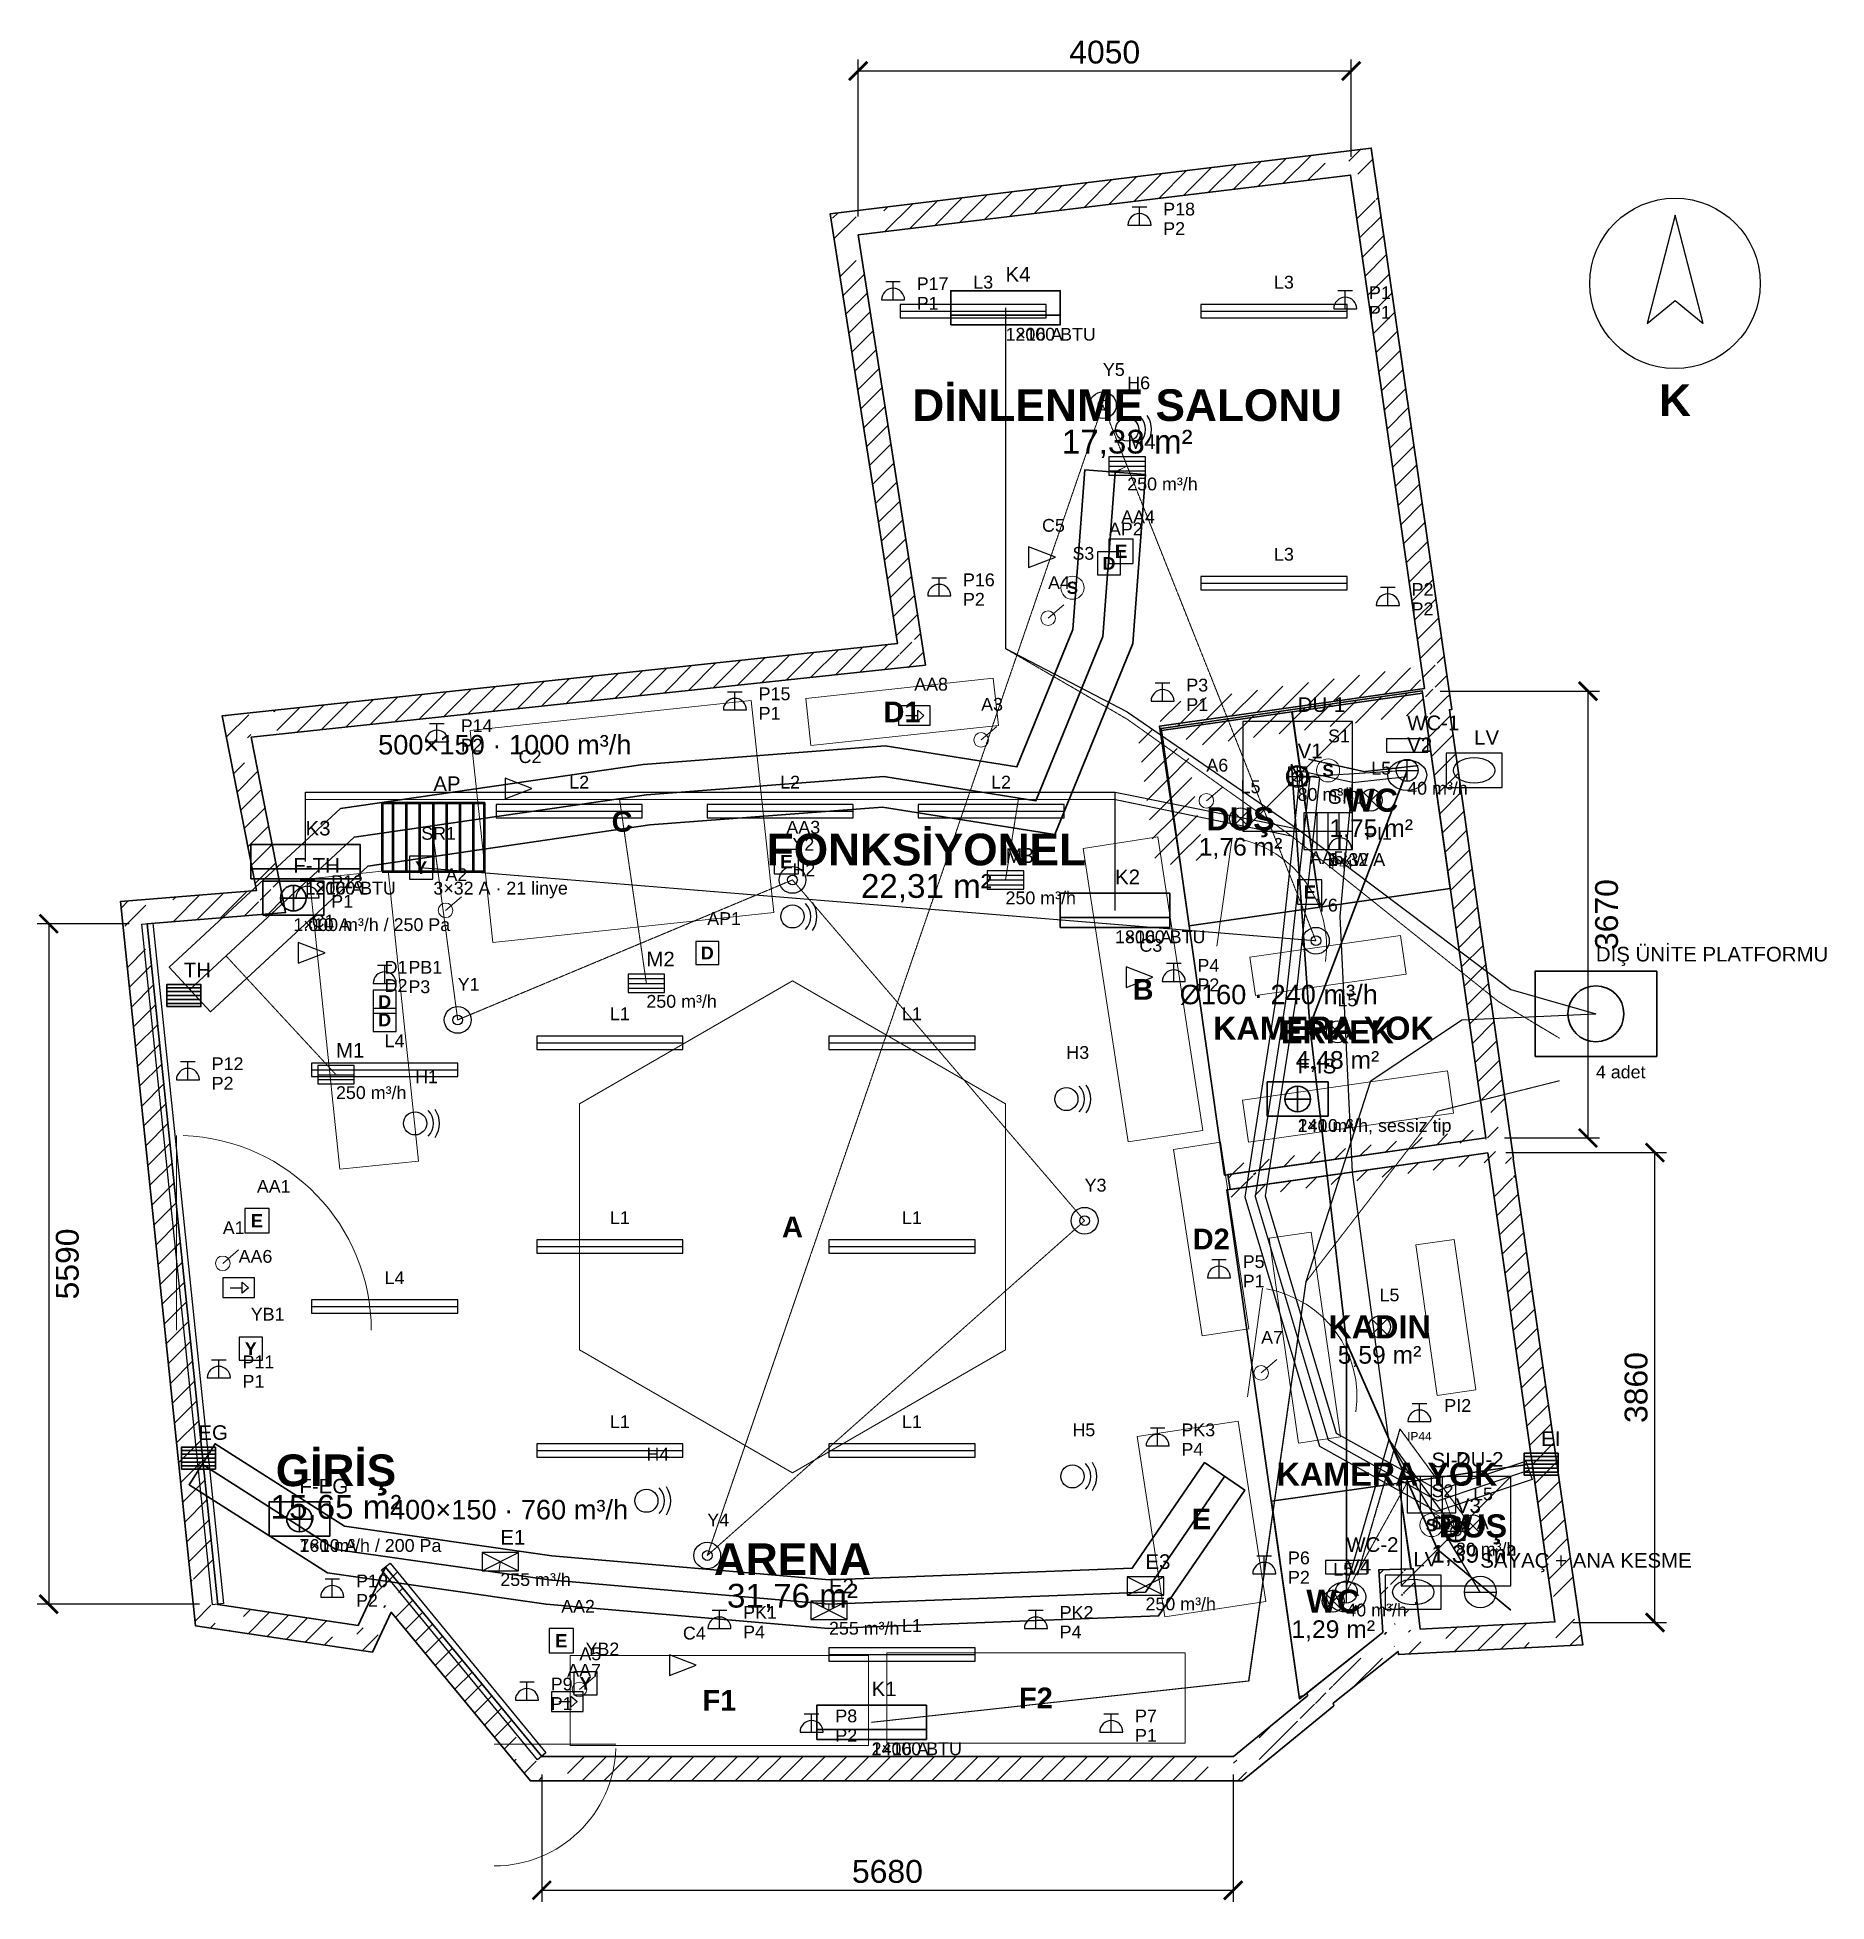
# Model space of a CAD drawing. Header units: millimetres. Extents: x -904 to 13796, y -1194 to 14122.
import ezdxf
from ezdxf.enums import TextEntityAlignment as Align

# ---------------------------------------------------------------- set-up
doc = ezdxf.new("R2010")
doc.units = ezdxf.units.MM
doc.linetypes.add('DASHED', pattern=[1.524, 1.27, -0.254])
for name, color, linetype, lineweight in [('A-CEPHE', 5, 'Continuous', 25), ('A-DUVAR-MEVCUT', 8, 'Continuous', 35), ('A-DUVAR-YENI', 1, 'Continuous', 35), ('A-EKIPMAN', 9, 'Continuous', 18), ('A-KAPI', 8, 'Continuous', 18), ('A-MOBILYA', 9, 'Continuous', 18), ('A-YAZI', 8, 'Continuous', 13), ('E-AYD-ACIL', 3, 'Continuous', 25), ('E-AYD-ANAHTAR', 2, 'Continuous', 18), ('E-AYD-ARMATUR', 2, 'Continuous', 25), ('E-AYD-DOWNLIGHT', 2, 'Continuous', 25), ('E-KUVVET-CIHAZ', 5, 'Continuous', 25), ('E-KUVVET-PRIZ', 5, 'Continuous', 25), ('E-PANO', 7, 'Continuous', 50), ('E-YAZI', 7, 'Continuous', 13), ('E-ZAYIF-KAMERA', 6, 'Continuous', 25), ('E-ZAYIF-LINYE', 6, 'DASHED', 13), ('E-ZAYIF-SES', 6, 'Continuous', 25), ('E-ZAYIF-VERI', 6, 'Continuous', 25), ('E-ZAYIF-YANGIN', 1, 'Continuous', 25), ('G-KUZEY', 7, 'Continuous', 25), ('G-OLCU', 7, 'Continuous', 13), ('M-HAVA-BESLEME', 3, 'Continuous', 35), ('M-HAVA-BRANSMAN', 3, 'DASHED', 18), ('M-HAVA-CIHAZ', 2, 'Continuous', 35), ('M-HAVA-EGZOZ', 1, 'Continuous', 35), ('M-HAVA-ISLAK', 6, 'Continuous', 25), ('M-HAVA-MENFEZ', 3, 'Continuous', 25), ('M-KLIMA-BAKIR', 4, 'Continuous', 25), ('M-KLIMA-DIS', 4, 'Continuous', 35), ('M-KLIMA-DRENAJ', 4, 'DASHED', 18), ('M-KLIMA-IC', 4, 'Continuous', 35), ('M-SIHHI-CIHAZ', 8, 'Continuous', 25), ('M-SIHHI-PIS', 8, 'Continuous', 35), ('M-SIHHI-SICAK', 30, 'DASHED', 25), ('M-SIHHI-TEMIZ', 5, 'Continuous', 25), ('M-YAZI', 7, 'Continuous', 13)]:
    doc.layers.add(name, color=color, linetype=linetype, lineweight=lineweight)
doc.styles.add('GYM', font='arial.ttf')
doc.styles.add('GYM-B', font='arialbd.ttf')
doc.dimstyles.new('GYM-75', dxfattribs={"dimscale": 75, "dimtxt": 2.5, "dimasz": 2, "dimexe": 1.25, "dimexo": 2, "dimgap": 0.8, "dimtad": 1, "dimdec": 0, "dimtxsty": 'GYM', "dimblk": 'ARCHTICK', "dimcen": 2.5, "dimclrt": 7, "dimazin": 3, "dimtfac": 1, "dimtmove": 0, "dimatfit": 3})

# ---------------------------------------------------------------- blocks, each defined once
blk = doc.blocks.new('G_KUZEY')
blk.add_lwpolyline([(0, 560), (-230, -330), (0, -140), (230, -330)], close=True)
blk.add_circle((0, 0), 700)
at = {"style": 'GYM-B'}
blk.add_text('K', height=260, dxfattribs=at).set_placement((0, -960), align=Align.MIDDLE_CENTER)
blk = doc.blocks.new('_ARCHTICK')
at = {"color": 0, "linetype": 'BYBLOCK', "const_width": 0.15}
blk.add_lwpolyline([(-0.5, -0.5), (0.5, 0.5)], dxfattribs=at)
blk = doc.blocks.new('M_MENFEZ_BESLEME')
for p, q in [((-150, 40), (150, 40)), ((-150, 0), (150, 0)), ((-150, -40), (150, -40))]:
    blk.add_line(p, q)
blk.add_lwpolyline([(-150, -75), (150, -75), (150, 75), (-150, 75)], close=True)
at = {"style": 'GYM'}
for tag, p, height in [('KOD', (0, 140), 120), ('DEBI', (0, -200), 105)]:
    blk.add_attdef(tag, p, '', height=height, dxfattribs=at)
blk = doc.blocks.new('M_MENFEZ_EGZOZ')
for p, q in [((-150, -75), (150, 75)), ((-150, 75), (150, -75))]:
    blk.add_line(p, q)
blk.add_lwpolyline([(-150, -75), (150, -75), (150, 75), (-150, 75)], close=True)
at = {"style": 'GYM'}
for tag, p, height in [('KOD', (0, 140), 120), ('DEBI', (0, -200), 105)]:
    blk.add_attdef(tag, p, '', height=height, dxfattribs=at)
blk = doc.blocks.new('M_VALF')
for p, q in [((-90, 0), (90, 0)), ((0, -90), (0, 90))]:
    blk.add_line(p, q)
blk.add_circle((0, 0), 90)
at = {"style": 'GYM'}
for tag, p, height in [('KOD', (0, 150), 120), ('DEBI', (0, -200), 105)]:
    blk.add_attdef(tag, p, '', height=height, dxfattribs=at)
blk = doc.blocks.new('M_FAN')
for q in [(-105, 0), (0, 105), (105, 0), (0, -105)]:
    blk.add_line((0, 0), q)
blk.add_lwpolyline([(-250, -140), (250, -140), (250, 140), (-250, 140)], close=True)
blk.add_circle((0, 0), 105)
at = {"style": 'GYM'}
for tag, p, height in [('KOD', (0, 210), 120), ('TANIM', (0, -270), 105)]:
    blk.add_attdef(tag, p, '', height=height, dxfattribs=at)
blk = doc.blocks.new('M_PANJUR')
for p, q in [((-140, 64), (140, 64)), ((-140, 32), (140, 32)), ((-140, 0), (140, 0)), ((-140, -32), (140, -32)), ((-140, -64), (140, -64))]:
    blk.add_line(p, q)
blk.add_lwpolyline([(-140, -90), (140, -90), (140, 90), (-140, 90)], close=True)
at = {"style": 'GYM'}
blk.add_attdef('KOD', (0, 150), '', height=120, dxfattribs=at)
blk = doc.blocks.new('M_KLIMA_IC')
blk.add_line((-450, -60), (450, -60))
blk.add_lwpolyline([(-450, -140), (450, -140), (450, 140), (-450, 140)], close=True)
at = {"style": 'GYM'}
for tag, p, height in [('KOD', (0, 215), 120), ('KAPASITE', (0, -270), 105)]:
    blk.add_attdef(tag, p, '', height=height, dxfattribs=at)
blk = doc.blocks.new('M_KLIMA_DIS')
blk.add_lwpolyline([(-500, -350), (500, -350), (500, 350), (-500, 350)], close=True)
blk.add_circle((0, 0), 230)
at = {"style": 'GYM'}
for tag, p, height in [('KOD', (0, 430), 120), ('ADET', (0, -530), 105)]:
    blk.add_attdef(tag, p, '', height=height, dxfattribs=at)
blk = doc.blocks.new('M_KLOZET')
blk.add_lwpolyline([(-170, 150), (170, 150), (170, 260), (-170, 260)], close=True)
blk.add_ellipse((0, -40), major_axis=(160, 0), ratio=0.78)
at = {"style": 'GYM'}
blk.add_attdef('KOD', (0, 330), '', height=120, dxfattribs=at)
blk = doc.blocks.new('M_LAVABO')
blk.add_lwpolyline([(-230, -140), (230, -140), (230, 140), (-230, 140)], close=True)
blk.add_ellipse((0, 0), major_axis=(170, 0), ratio=0.62)
at = {"style": 'GYM'}
blk.add_attdef('KOD', (0, 210), '', height=120, dxfattribs=at)
blk = doc.blocks.new('M_DUS')
blk.add_line((-450, -450), (450, 450))
blk.add_lwpolyline([(-450, -450), (450, -450), (450, 450), (-450, 450)], close=True)
blk.add_circle((0, 0), 80)
at = {"style": 'GYM'}
blk.add_attdef('KOD', (0, 530), '', height=120, dxfattribs=at)
blk = doc.blocks.new('M_SUZGEC')
blk.add_lwpolyline([(-75, -75), (75, -75), (75, 75), (-75, 75)], close=True)
blk.add_circle((0, 0), 42)
blk = doc.blocks.new('M_ISITICI')
for p, q in [((-90, -150), (-90, 150)), ((0, -150), (0, 150)), ((90, -150), (90, 150))]:
    blk.add_line(p, q)
blk.add_lwpolyline([(-200, -150), (200, -150), (200, 150), (-200, 150)], close=True)
at = {"style": 'GYM'}
for tag, p, height in [('KOD', (0, 225), 120), ('GUC', (0, -285), 105)]:
    blk.add_attdef(tag, p, '', height=height, dxfattribs=at)
blk = doc.blocks.new('M_SAYAC')
blk.add_line((-130, 0), (130, 0))
blk.add_circle((0, 0), 130)
at = {"style": 'GYM'}
blk.add_attdef('KOD', (0, 200), '', height=120, dxfattribs=at)
blk = doc.blocks.new('E_ARMATUR_LINEER')
blk.add_line((-600, 0), (600, 0))
blk.add_lwpolyline([(-600, -55), (600, -55), (600, 55), (-600, 55)], close=True)
at = {"style": 'GYM'}
blk.add_attdef('LINYE', (0, 185), '', height=105, dxfattribs=at)
blk = doc.blocks.new('E_DOWNLIGHT')
for p, q in [((-64, -64), (64, 64)), ((-64, 64), (64, -64))]:
    blk.add_line(p, q)
blk.add_circle((0, 0), 90)
at = {"style": 'GYM'}
blk.add_attdef('LINYE', (0, 210), '', height=105, dxfattribs=at)
blk = doc.blocks.new('E_ACIL')
blk.add_lwpolyline([(-100, -100), (100, -100), (100, 100), (-100, 100)], close=True)
at = {"style": 'GYM-B'}
blk.add_text('E', height=110, dxfattribs=at).set_placement((0, 0), align=Align.MIDDLE_CENTER)
at = {"style": 'GYM'}
blk.add_attdef('KOD', (0, 230), '', height=105, dxfattribs=at)
blk = doc.blocks.new('E_YONLENDIRME')
for points in [[(-130, -80), (130, -80), (130, 80), (-130, 80)], [(30, 45), (80, 0), (30, -45)]]:
    blk.add_lwpolyline(points, close=True)
blk.add_lwpolyline([(-70, 0), (30, 0)])
at = {"style": 'GYM'}
blk.add_attdef('KOD', (0, 205), '', height=105, dxfattribs=at)
blk = doc.blocks.new('E_ANAHTAR')
blk.add_line((0, 0), (130, 110))
blk.add_circle((0, 0), 60)
at = {"style": 'GYM'}
blk.add_attdef('KOD', (0, 240), '', height=105, dxfattribs=at)
blk = doc.blocks.new('E_SENSOR')
blk.add_circle((0, 0), 95)
at = {"style": 'GYM-B'}
blk.add_text('S', height=100, dxfattribs=at).set_placement((0, 0), align=Align.MIDDLE_CENTER)
at = {"style": 'GYM'}
blk.add_attdef('KOD', (0, 230), '', height=105, dxfattribs=at)
blk = doc.blocks.new('E_PRIZ')
for p, q in [((-95, 0), (95, 0)), ((-60, 150), (60, 150)), ((0, 0), (0, 150))]:
    blk.add_line(p, q)
blk.add_arc((0, 0), 95, 0, 180)
at = {"style": 'GYM'}
for tag, p in [('KOD', (195, 80)), ('LINYE', (195, -80))]:
    blk.add_attdef(tag, p, '', height=105, dxfattribs=at)
blk = doc.blocks.new('E_PRIZ_IP44')
for p, q in [((-95, 0), (95, 0)), ((-60, 150), (60, 150)), ((0, 0), (0, 150))]:
    blk.add_line(p, q)
blk.add_arc((0, 0), 95, 0, 180)
at = {"style": 'GYM'}
blk.add_text('IP44', height=70, dxfattribs=at).set_placement((0, -120), align=Align.MIDDLE_CENTER)
blk.add_attdef('KOD', (205, 80), '', height=105, dxfattribs=at)
blk = doc.blocks.new('E_KAMERA')
blk.add_lwpolyline([(-110, -85), (110, 0), (-110, 85)], close=True)
at = {"style": 'GYM'}
blk.add_attdef('KOD', (0, 210), '', height=105, dxfattribs=at)
blk = doc.blocks.new('E_HOPARLOR')
blk.add_circle((0, 0), 95)
for radius, start, end in [(150, -45, 45), (200, -35, 35)]:
    blk.add_arc((0, 0), radius, start, end)
at = {"style": 'GYM'}
blk.add_attdef('KOD', (0, 330), '', height=105, dxfattribs=at)
blk = doc.blocks.new('E_VERI')
blk.add_lwpolyline([(-95, -95), (95, -95), (95, 95), (-95, 95)], close=True)
at = {"style": 'GYM-B'}
blk.add_text('D', height=105, dxfattribs=at).set_placement((0, 0), align=Align.MIDDLE_CENTER)
at = {"style": 'GYM'}
blk.add_attdef('KOD', (0, 230), '', height=105, dxfattribs=at)
blk = doc.blocks.new('E_DEDEKTOR')
for radius in [110, 40]:
    blk.add_circle((0, 0), radius)
at = {"style": 'GYM'}
blk.add_attdef('KOD', (0, 240), '', height=105, dxfattribs=at)
blk = doc.blocks.new('E_YANGIN_BUTON')
blk.add_lwpolyline([(-95, -95), (95, -95), (95, 95), (-95, 95)], close=True)
at = {"style": 'GYM-B'}
blk.add_text('Y', height=105, dxfattribs=at).set_placement((0, 0), align=Align.MIDDLE_CENTER)
at = {"style": 'GYM'}
blk.add_attdef('KOD', (0, 230), '', height=105, dxfattribs=at)
blk = doc.blocks.new('E_PANO')
for p, q in [((-330, -280), (-330, 280)), ((-220, -280), (-220, 280)), ((-110, -280), (-110, 280)), ((0, -280), (0, 280)), ((110, -280), (110, 280)), ((220, -280), (220, 280)), ((330, -280), (330, 280))]:
    blk.add_line(p, q)
blk.add_lwpolyline([(-420, -280), (420, -280), (420, 280), (-420, 280)], close=True)
at = {"style": 'GYM'}
for tag, p, height in [('KOD', (0, 380), 120), ('TANIM', (0, -470), 105)]:
    blk.add_attdef(tag, p, '', height=height, dxfattribs=at)

msp = doc.modelspace()

# ---------------------------------------------------------------- hatches: boundary and pattern name
at = {"layer": 'A-DUVAR-MEVCUT'}
h = msp.add_hatch(dxfattribs=at)
h.set_pattern_fill('ANSI31', scale=40)
h.paths.add_polyline_path([(11012, 4959), (11563, 1104), (11761, 1132.3), (11210, 4987.3)])
h.paths.add_polyline_path([(11353, 1093), (11563, 1104), (11533, 1314), (11735, 1314), (11773, 1048.3), (11773, 914.7), (11377.4, 894), (11353, 894)])
h.paths.add_polyline_path([(11563, 1104), (10456, 1046), (10466.5, 846.3), (11573.5, 904.3)])
h.paths.add_polyline_path([(10432.3, 1256), (10456, 1046), (10666, 1057), (10666, 856.7), (10278.4, 836.4), (10275.5, 862.3), (10246, 838.7), (10246, 1256)])
h.paths.add_polyline_path([(10456, 1046), (10400, 1542), (10201.3, 1519.6), (10257.3, 1023.6)])
h.paths.add_polyline_path([(10190, 1332), (10190, 1534.6), (10400, 1542), (10423.7, 1332)])
h.paths.add_polyline_path([(10400, 1542), (10116, 1532), (10123, 1332.1), (10407, 1342.1)])
h.paths.add_polyline_path([(10326, 1322), (10129.9, 1322), (10116, 1532), (10326, 1539.4)])
h.paths.add_polyline_path([(10116, 1532), (10150, 1018), (10349.6, 1031.2), (10315.6, 1545.2)])
h.paths.add_polyline_path([(9940, 850.4), (10150, 1018), (10136.1, 1228), (10360, 1228), (10360, 840.7), (10278.4, 836.4), (10275.5, 862.3), (10207.5, 808), (9940, 808)])
h.paths.add_polyline_path([(10150, 1018), (9527.5, 521.1), (9652.2, 364.8), (10274.8, 861.7)])
h.paths.add_polyline_path([(9317.5, 322.8), (9531, 498), (9527.5, 521.1), (9737.5, 688.7), (9737.5, 408.7), (9618.5, 311.1), (9317.5, 311.1)])
h.paths.add_polyline_path([(9527.5, 521.1), (9531, 498), (9728.7, 528.2), (9725.2, 551.3)])
h.paths.add_polyline_path([(9321, 325.7), (9531, 498), (9527.5, 521.1), (9741, 691.5), (9741, 411.6), (9590.4, 288), (9321, 288)])
h.paths.add_polyline_path([(9531, 498), (8924, 0), (9050.9, -154.6), (9657.9, 343.4)])
h.paths.add_polyline_path([(9134, -86.4), (8995.5, -200), (8714, -200), (8714, 0), (8924, 0), (9134, 172.3)])
h.paths.add_polyline_path([(8924, 0), (3241, 0), (3241, -200), (8924, -200)])
h.paths.add_polyline_path([(3067.6, 210), (3241, 0), (3451, 0), (3451, -200), (3146.8, -200), (3031, -59.8), (3031, 210)])
h.paths.add_polyline_path([(3241, 0), (1957, 1555), (1802.8, 1427.7), (3086.8, -127.3)])
h.paths.add_polyline_path([(1858.6, 1345), (1957, 1555), (2130.4, 1345)])
h.paths.add_polyline_path([(1957, 1555), (1732, 1075), (1913.1, 990.1), (2138.1, 1470.1)])
h.paths.add_polyline_path([(1522, 904.1), (1522, 1106.3), (1732, 1075), (1830.4, 1285), (1942, 1285), (1942, 1051.8), (1854.4, 865), (1784.2, 865)])
h.paths.add_polyline_path([(1732, 1075), (579, 1247), (549.5, 1049.2), (1702.5, 877.2)])
h.paths.add_polyline_path([(557.3, 1457), (579, 1247), (789, 1215.7), (789, 1037), (631.2, 1037), (396, 1072.1), (369, 1333.3), (369, 1457)])
h.paths.add_polyline_path([(579, 1247), (0, 6840), (-198.9, 6819.4), (380.1, 1226.4)])
h.paths.add_polyline_path([(210, 6856.8), (0, 6840), (21.7, 6630), (-179.3, 6630), (-210, 6926.3), (-210, 7023.8), (116.8, 7050), (210, 7050)])
h.paths.add_polyline_path([(0, 6840), (1136, 6931), (1120, 7130.4), (-16, 7039.4)])
h.paths.add_polyline_path([(1094.8, 7141), (1136, 6931), (926, 6914.2), (926, 7141)])
h.paths.add_polyline_path([(1136, 6931), (853, 8372), (656.7, 8333.5), (939.7, 6892.5)])
h.paths.add_polyline_path([(1063, 8394.5), (853, 8372), (894.2, 8162), (690.4, 8162), (643, 8403.5), (643, 8550.7), (935.7, 8582), (1063, 8582)])
h.paths.add_polyline_path([(853, 8372), (6392, 8965), (6370.7, 9163.9), (831.7, 8570.9)])
h.paths.add_polyline_path([(6359.2, 9175), (6392, 8965), (6182, 8942.5), (6182, 9175)])
h.paths.add_polyline_path([(6392, 8965), (5840, 12499), (5642.4, 12468.1), (6194.4, 8934.1)])
h.paths.add_polyline_path([(6050, 12524.5), (5840, 12499), (5872.8, 12289), (5670.4, 12289), (5630, 12547.5), (5630, 12675), (5910.3, 12709), (6050, 12709)])
h.paths.add_polyline_path([(5840, 12499), (9885, 12990), (9860.9, 13188.5), (5815.9, 12697.5)])
h.paths.add_polyline_path([(9915.2, 12780), (9885, 12990), (9675, 12964.5), (9675, 13166), (9955.3, 13200), (10056.9, 13200), (10095, 12934.7), (10095, 12780)])
h.paths.add_polyline_path([(9885, 12990), (10491, 8771), (10689, 8799.4), (10083, 13018.4)])
h.paths.add_polyline_path([(10500.3, 8561), (10473, 8753), (10281, 8725.3), (10281, 8741.2), (10491, 8771), (10460.8, 8981), (10662.9, 8981), (10701, 8715.7), (10701, 8598.8), (10697.1, 8598.2), (10701, 8570.5), (10701, 8561)])
h.paths.add_polyline_path([(10491, 8771), (8314, 8462), (8342.1, 8264), (10519.1, 8573)])
h.paths.add_polyline_path([(8524, 8472.1), (8329, 8444), (8356.2, 8252), (8346.1, 8252), (8314, 8462), (8524, 8491.8)])
h.paths.add_polyline_path([(8314, 8462), (8485.6, 7338.9), (8683.3, 7369.1), (8511.7, 8492.2)])
h.paths.add_polyline_path([(8455.9, 7548.9), (8485.6, 7338.9), (8453.5, 7548.9)])
h.paths.add_polyline_path([(8485.6, 7338.9), (8329, 8444), (8131, 8415.9), (8287.6, 7310.9)])
h.paths.add_polyline_path([(8539, 8474.3), (8329, 8444), (8358.8, 8234), (8348.8, 8234), (8314, 8462), (8539, 8493.9)])
h.paths.add_polyline_path([(8329, 8444), (10473, 8753), (10444.5, 8951), (8300.5, 8642)])
h.paths.add_polyline_path([(10502.9, 8543), (10473, 8753), (10263, 8722.7), (10263, 8738.6), (10491, 8771), (10463.4, 8963), (10665.5, 8963), (10683, 8841), (10683, 8543)])
h.paths.add_polyline_path([(10473, 8753), (10996, 5080), (11194, 5108.2), (10671, 8781.2)])
h.paths.add_polyline_path([(11024.7, 4870), (11012, 4959), (10786, 4926.8), (10786, 5050.2), (10996, 5080), (10966.1, 5290), (11168.1, 5290), (11206, 5023.9), (11206, 4870)])
h.paths.add_polyline_path([(10996, 5080), (8876.8, 4779), (8904.9, 4580.9), (11024.1, 4882)])
h.paths.add_polyline_path([(9086.8, 4685.1), (8895.3, 4657.9), (8876.8, 4779), (9086.8, 4808.8)])
h.paths.add_polyline_path([(8876.8, 4779), (8895.3, 4657.9), (9093, 4688.1), (9074.5, 4809.2)])
h.paths.add_polyline_path([(9105.3, 4687.8), (8895.3, 4657.9), (8876.8, 4779), (9105.3, 4811.4)])
h.paths.add_polyline_path([(8895.3, 4657.9), (11012, 4959), (10983.8, 5157), (8867.1, 4855.9)])
h.paths.add_polyline_path([(11042, 4749), (11012, 4959), (10802, 4929.1), (10802, 5052.4), (10996, 5080), (10983.3, 5169), (11185.3, 5169), (11222, 4911.6), (11222, 4910.1), (11221, 4910), (11222, 4903.3), (11222, 4749)])

# ---------------------------------------------------------------- linework, layer by layer
at = {"layer": 'A-CEPHE'}
for points in [[(-44.8, 6835.4), (44.8, 6844.6), (624.8, 1254.6), (535.2, 1245.4)], [(3274.8, 28.5), (3205.2, -28.5), (1925.2, 1531.5), (1994.8, 1588.5)]]:
    msp.add_lwpolyline(points, close=True, dxfattribs=at)
at = {"layer": 'A-DUVAR-MEVCUT'}
for points in [[(11221, 4910), (11791.9, 915.7), (10278.4, 836.4), (10275.5, 862.3), (9742.7, 436.9), (9745.9, 415.6), (8995.5, -200), (3146.8, -200), (2004, 1184), (1849.9, 855.2), (396, 1072.1), (-220, 7023), (896.5, 7112.5), (614.7, 8547.6), (6162, 9141.5), (5610.5, 12672.6), (10055.1, 13212.1), (10717.5, 8601.1), (10697.1, 8598.2), (11222.2, 4910.1)], [(11012, 4959), (11563, 1104), (10456, 1046), (10400, 1542), (10116, 1532), (10150, 1018), (9527.5, 521.1), (9531, 498), (8924, 0), (3241, 0), (1957, 1555), (1732, 1075), (579, 1247), (0, 6840), (1136, 6931), (853, 8372), (6392, 8965), (5840, 12499), (9885, 12990), (10491, 8771), (8314, 8462), (8485.6, 7338.9), (8329, 8444), (10473, 8753), (10996, 5080), (8876.8, 4779), (8895.3, 4657.9)]]:
    msp.add_lwpolyline(points, close=True, dxfattribs=at)
at = {"layer": 'A-DUVAR-YENI'}
for points in [[(10473, 8753), (8329, 8444), (8849, 4775), (10996, 5080)], [(10475.8, 8733.2), (10704.2, 7129.4), (9632.7, 6976.8), (9404.3, 8580.6)], [(9403.3, 8580.5), (9631.7, 6976.7), (8558.6, 6823.9), (8331.3, 8427.8)], [(11012, 4959), (8868, 4654), (9466, 472), (10150, 1018), (10116, 1532), (10400, 1542), (10456, 1046), (11563, 1104)], [(11377.5, 2402), (11563, 1104), (10456, 1046), (10400, 1542), (10381.8, 1541.4), (10281.1, 2245.2)], [(10280.1, 2245.1), (10380.8, 1541.3), (10116, 1532), (10150, 1018), (9496.8, 496.6), (9463.2, 491.8), (9233.9, 2095.5)]]:
    msp.add_lwpolyline(points, close=True, dxfattribs=at)
at = {"layer": 'A-EKIPMAN'}
for points in [[(6991.3, 8468.5), (6949.9, 8856.3), (5408.7, 8691.5), (5450.1, 8303.7)], [(4960.5, 8673.3), (2653.6, 8426.8), (2839.5, 6686.7), (5146.4, 6933.2)], [(8301.9, 7552.9), (7689, 7459.1), (8058.1, 5047.1), (8671, 5140.9)], [(5300, 6369.9), (3550.7, 5359.9), (3550.7, 3340.1), (5300, 2330.1), (7049.3, 3340.1), (7049.3, 5359.9)], [(8815.5, 5045.6), (8430, 4986.6), (8664.5, 3454.4), (9050, 3513.4)], [(9188.6, 1272.2), (8961.7, 2754.9), (8131.4, 2627.8), (8358.3, 1145.1)], [(5925, 90), (5925, 830), (3475, 830), (3475, 90)], [(8525, 110), (8525, 850), (6075, 850), (6075, 110)]]:
    msp.add_lwpolyline(points, close=True, dxfattribs=at)
at = {"layer": 'A-KAPI'}
for p, q in [((8787.4, 6654.4), (8912.6, 7545.6)), ((240, 3500), (240, 5100)), ((9037.4, 2954.4), (9162.6, 3845.6)), ((2850, 100), (3850, 100))]:
    msp.add_line(p, q, dxfattribs=at)
for centre, radius, start, end in [((8787.4, 6654.4), 900, -8, 80), ((240, 3500), 1600, 0, 88), ((9037.4, 2954.4), 900, -8, 80), ((2850, 100), 1000, -90, -2)]:
    msp.add_arc(centre, radius, start, end, dxfattribs=at)
at = {"layer": 'A-MOBILYA'}
for points in [[(1977.8, 7277.4), (1331.3, 7209.5), (1582.2, 4822.6), (2228.7, 4890.5)], [(9058.5, 6566.5), (9103.5, 6249.7), (10341, 6425.5), (10296, 6742.3)], [(8998.1, 5391.3), (9047.4, 5044.8), (10730.5, 5283.9), (10681.2, 5630.4)], [(9561.8, 4306.6), (9215.3, 4257), (9456, 2574.1), (9802.5, 2623.7)], [(10737, 4247.3), (10420.3, 4202), (10597.2, 2964.6), (10914, 3009.9)]]:
    msp.add_lwpolyline(points, close=True, dxfattribs=at)
at = {"layer": 'E-ZAYIF-LINYE'}
msp.add_lwpolyline([(2350, 7550), (2550, 6050), (5300, 7200), (7700, 4400), (4600, 1650), (7850, 11100), (9600, 6700), (2250, 7300)], dxfattribs=at)
at = {"layer": 'M-HAVA-BESLEME'}
msp.add_lwpolyline([(1587.1, 7786.2), (4072.3, 8148.6), (6060.3, 8301.5), (7143.4, 8128.2), (7603.6, 9257.8), (7700.7, 10568.5), (8199.3, 10531.5), (8096.4, 9142.2), (7456.6, 7571.8), (6039.7, 7798.5), (4127.7, 7651.4), (1812.9, 7313.8), (519.9, 6116.6), (180.1, 6483.4)], close=True, dxfattribs=at)
msp.add_lwpolyline([(350, 6300), (1700, 7550), (4100, 7900), (6050, 8050), (7300, 7850), (7850, 9200), (7950, 10550)], dxfattribs=at)
at = {"layer": 'M-HAVA-BRANSMAN'}
for p, q in [((7950, 10550), (8050, 10600)), ((9548.8, 8039.3), (9450, 8050)), ((9550, 8050), (10350, 8100)), ((3878.7, 7867.7), (4100, 6350)), ((7157.6, 7872.8), (7050, 7200)), ((647.1, 6575.1), (1550, 5600)), ((10345.3, 2241.5), (9850, 1350)), ((10660, 2120), (10750, 1850)), ((2887, 1509), (2900, 1600)), ((8223.3, 1384.1), (8200, 1400)), ((5600, 1250), (5600, 1200))]:
    msp.add_line(p, q, dxfattribs=at)
at = {"layer": 'M-HAVA-EGZOZ'}
msp.add_lwpolyline([(1621, 1891.9), (3322.8, 1648.8), (5604.8, 1450.3), (8091.8, 1546), (8684.9, 2412.9), (9015.1, 2187.1), (8308.2, 1154), (5595.2, 1049.7), (3277.2, 1251.2), (1479, 1508.1), (342.6, 2231.3), (557.4, 2568.7)], close=True, dxfattribs=at)
msp.add_lwpolyline([(450, 2400), (1550, 1700), (3300, 1450), (5600, 1250), (8200, 1350), (8850, 2300)], dxfattribs=at)
at = {"layer": 'M-HAVA-ISLAK'}
msp.add_lwpolyline([(9429.3, 6189.5), (9181.8, 4605.6), (9767.3, 2654.1), (10608.1, 2187), (11324.7, 2425.9), (11375.3, 2274.1), (10591.9, 2013), (9632.7, 2545.9), (9018.2, 4594.4), (9270.7, 6210.5), (9470.5, 8058.6), (9629.5, 8041.4)], close=True, dxfattribs=at)
msp.add_lwpolyline([(9550, 8050), (9350, 6200), (9100, 4600), (9700, 2600), (10600, 2100), (11350, 2350)], dxfattribs=at)
at = {"layer": 'M-KLIMA-BAKIR'}
for points in [[(7050, 11900), (7050, 9100), (8050, 8580), (9450, 7620), (11200, 6300), (11900, 6100)], [(1300, 7350), (1300, 7920), (5950, 7920), (7950, 7920), (9450, 7620), (11200, 6300), (11900, 6100)], [(7950, 6950), (7950, 7920), (9450, 7620), (11200, 6300), (11900, 6100)], [(5950, 280), (9050, 620), (9520, 3900), (10050, 5550), (10800, 6050), (11900, 6100)]]:
    msp.add_lwpolyline(points, dxfattribs=at)
at = {"layer": 'M-KLIMA-DRENAJ'}
for points in [[(7050, 11900), (7050, 9100), (8050, 8520), (9400, 7560), (11100, 6200), (11600, 5900)], [(1300, 7350), (1300, 7860), (5950, 7860), (7950, 7860), (9400, 7560), (11100, 6200), (11600, 5900)], [(7950, 6950), (7950, 7860), (9400, 7560), (11100, 6200), (11600, 5900)], [(5950, 280), (9050, 620), (9520, 3900), (10600, 5300), (11600, 5550)]]:
    msp.add_lwpolyline(points, dxfattribs=at)
at = {"layer": 'M-SIHHI-PIS'}
for points in [[(9400, 8150), (9550, 6000), (9850, 3400), (10600, 1700), (11200, 1200)], [(9450, 8050), (9400, 8150)], [(10350, 8100), (9550, 6000)], [(9850, 1350), (9850, 3400)], [(10750, 1850), (10600, 1700)]]:
    msp.add_lwpolyline(points, dxfattribs=at)
at = {"layer": 'M-SIHHI-SICAK'}
for points in [[(9990, 8090), (9540, 8190)], [(9990, 8090), (10440, 8140)], [(10290, 2690), (9940, 1490)], [(10290, 2690), (10840, 1940)]]:
    msp.add_lwpolyline(points, dxfattribs=at)
at = {"layer": 'M-SIHHI-TEMIZ'}
for points in [[(9900, 8000), (9450, 8100)], [(10950, 1350), (10200, 2600), (9900, 4800), (9800, 6900), (9900, 8000)], [(9900, 8000), (10350, 8050)], [(10200, 2600), (9850, 1400)], [(10200, 2600), (10750, 1850)]]:
    msp.add_lwpolyline(points, dxfattribs=at)

# ---------------------------------------------------------------- block references
at = {"layer": 'E-AYD-ACIL'}
for name, p, values in [('E_ACIL', (8000, 9900), {'KOD': 'AA4'}), ('E_YONLENDIRME', (6300, 8550), {'KOD': 'AA8'}), ('E_ACIL', (5250, 7350), {'KOD': 'AA3'}), ('E_ACIL', (9550, 7100), {'KOD': 'AA5'}), ('E_ACIL', (900, 4400), {'KOD': 'AA1'}), ('E_YONLENDIRME', (750, 3850), {'KOD': 'AA6'}), ('E_ACIL', (3400, 950), {'KOD': 'AA2'}), ('E_YONLENDIRME', (3450, 450), {'KOD': 'AA7'})]:
    msp.add_blockref(name, p, dxfattribs=at).add_auto_attribs(values)
at = {"layer": 'E-AYD-ANAHTAR'}
for name, p, values in [('E_SENSOR', (7600, 9600), {'KOD': 'S3'}), ('E_ANAHTAR', (7400, 9350), {'KOD': 'A4'}), ('E_ANAHTAR', (6850, 8350), {'KOD': 'A3'}), ('E_SENSOR', (9700, 8100), {'KOD': 'S1'}), ('E_ANAHTAR', (8700, 7850), {'KOD': 'A6'}), ('E_ANAHTAR', (2450, 6950), {'KOD': 'A2'}), ('E_ANAHTAR', (620, 4050), {'KOD': 'A1'}), ('E_ANAHTAR', (9150, 3150), {'KOD': 'A7'}), ('E_SENSOR', (10550, 1900), {'KOD': 'S2'}), ('E_ANAHTAR', (3550, 550), {'KOD': 'A5'})]:
    msp.add_blockref(name, p, dxfattribs=at).add_auto_attribs(values)
at = {"layer": 'E-AYD-ARMATUR'}
for p, values in [((6785.2, 11872.5), {'LINYE': 'L3'}), ((9255.7, 11872.5), {'LINYE': 'L3'}), ((9255.7, 9637.5), {'LINYE': 'L3'}), ((3466.4, 7765.5), {'LINYE': 'L2'}), ((5199.1, 7765.5), {'LINYE': 'L2'}), ((6931.9, 7765.5), {'LINYE': 'L2'}), ((3800, 5862.5), {'LINYE': 'L1'}), ((6200, 5862.5), {'LINYE': 'L1'}), ((1950, 5640.5), {'LINYE': 'L4'}), ((3800, 4187.5), {'LINYE': 'L1'}), ((6200, 4187.5), {'LINYE': 'L1'}), ((1950, 3694.8), {'LINYE': 'L4'}), ((3800, 2512.5), {'LINYE': 'L1'}), ((6200, 2512.5), {'LINYE': 'L1'}), ((6200, 837.5), {'LINYE': 'L1'})]:
    msp.add_blockref('E_ARMATUR_LINEER', p, dxfattribs=at).add_auto_attribs(values)
at = {"layer": 'E-AYD-DOWNLIGHT'}
for p in [(10054.2, 7855), (8981.2, 7702.2), (9777.1, 5951.4), (10122.7, 3528.5), (10890.8, 1893.6), (9742.1, 1275)]:
    msp.add_blockref('E_DOWNLIGHT', p, dxfattribs=at).add_auto_attribs({'LINYE': 'L5'})
at = {"layer": 'E-KUVVET-CIHAZ'}
for name, p, values in [('M_KLIMA_IC', (7050, 11900), {'KOD': 'K4', 'KAPASITE': '1×16 A'}), ('M_ISITICI', (9700, 7600), {'KOD': 'SI-1', 'GUC': '1×32 A'}), ('M_KLIMA_IC', (1300, 7350), {'KOD': 'K3', 'KAPASITE': '1×16 A'}), ('M_FAN', (1200, 7050), {'KOD': 'F-TH', 'TANIM': '1×10 A'}), ('M_KLIMA_IC', (7950, 6950), {'KOD': 'K2', 'KAPASITE': '1×16 A'}), ('M_FAN', (9450, 5400), {'KOD': 'F-IS', 'TANIM': '1×10 A'}), ('M_ISITICI', (10550, 2150), {'KOD': 'SI-2', 'GUC': '1×32 A'}), ('M_FAN', (1250, 1950), {'KOD': 'F-EG', 'TANIM': '1×10 A'}), ('M_KLIMA_IC', (5950, 280), {'KOD': 'K1', 'KAPASITE': '1×16 A'})]:
    msp.add_blockref(name, p, dxfattribs=at).add_auto_attribs(values)
at = {"layer": 'E-KUVVET-PRIZ'}
for name, p, values in [('E_PRIZ', (8150.8, 12578), {'KOD': 'P18', 'LINYE': 'P2'}), ('E_PRIZ', (6125.9, 11964.6), {'KOD': 'P17', 'LINYE': 'P1'}), ('E_PRIZ', (9840.9, 11890.7), {'KOD': 'P1', 'LINYE': 'P1'}), ('E_PRIZ', (6505.8, 9532.4), {'KOD': 'P16', 'LINYE': 'P2'}), ('E_PRIZ', (10190.9, 9453.9), {'KOD': 'P2', 'LINYE': 'P2'}), ('E_PRIZ', (4827.3, 8596.3), {'KOD': 'P15', 'LINYE': 'P1'}), ('E_PRIZ', (8340.5, 8667.8), {'KOD': 'P3', 'LINYE': 'P1'}), ('E_PRIZ', (2379.6, 8334.3), {'KOD': 'P14', 'LINYE': 'P2'}), ('E_PRIZ_IP44', (9800, 7450), {'KOD': 'PI1'}), ('E_PRIZ', (1316, 7052.1), {'KOD': 'P13', 'LINYE': 'P1'}), ('E_PRIZ', (1950, 6350), {'KOD': 'PB1', 'LINYE': 'P3'}), ('E_PRIZ', (8432.1, 6365.3), {'KOD': 'P4', 'LINYE': 'P2'}), ('E_PRIZ', (333.9, 5557.1), {'KOD': 'P12', 'LINYE': 'P2'}), ('E_PRIZ', (8803.9, 3931.8), {'KOD': 'P5', 'LINYE': 'P1'}), ('E_PRIZ', (587.4, 3108.4), {'KOD': 'P11', 'LINYE': 'P1'}), ('E_PRIZ_IP44', (10450, 2750), {'KOD': 'PI2'}), ('E_PRIZ', (8300, 2550), {'KOD': 'PK3', 'LINYE': 'P4'}), ('E_PRIZ', (9175.8, 1498.4), {'KOD': 'P6', 'LINYE': 'P2'}), ('E_PRIZ', (1519.8, 1308.9), {'KOD': 'P10', 'LINYE': 'P2'}), ('E_PRIZ', (4700, 1050), {'KOD': 'PK1', 'LINYE': 'P4'}), ('E_PRIZ', (7300, 1050), {'KOD': 'PK2', 'LINYE': 'P4'}), ('E_PRIZ', (3119, 461.9), {'KOD': 'P9', 'LINYE': 'P1'}), ('E_PRIZ', (5457.3, 200), {'KOD': 'P8', 'LINYE': 'P2'}), ('E_PRIZ', (7919.1, 200), {'KOD': 'P7', 'LINYE': 'P1'})]:
    msp.add_blockref(name, p, dxfattribs=at).add_auto_attribs(values)
at = {"layer": 'E-PANO'}
msp.add_blockref('E_PANO', (2350, 7550), dxfattribs=at).add_auto_attribs({'KOD': 'AP', 'TANIM': '3×32 A · 21 linye'})
at = {"layer": 'E-ZAYIF-KAMERA'}
for p, values in [((7350, 9850), {'KOD': 'C5'}), ((3050, 7950), {'KOD': 'C2'}), ((1350, 6600), {'KOD': 'C1'}), ((8150, 6400), {'KOD': 'C3'}), ((4400, 750), {'KOD': 'C4'})]:
    msp.add_blockref('E_KAMERA', p, dxfattribs=at).add_auto_attribs(values)
at = {"layer": 'E-ZAYIF-SES'}
for p, values in [((8050, 10900), {'KOD': 'H6'}), ((5300, 6900), {'KOD': 'H2'}), ((7550, 5400), {'KOD': 'H3'}), ((2200, 5200), {'KOD': 'H1'}), ((7600, 2300), {'KOD': 'H5'}), ((4100, 2100), {'KOD': 'H4'})]:
    msp.add_blockref('E_HOPARLOR', p, dxfattribs=at).add_auto_attribs(values)
at = {"layer": 'E-ZAYIF-VERI'}
for p, values in [((7900, 9800), {'KOD': 'AP2'}), ((4600, 6600), {'KOD': 'AP1'}), ((1950, 6200), {'KOD': 'D1'}), ((1950, 6050), {'KOD': 'D2'})]:
    msp.add_blockref('E_VERI', p, dxfattribs=at).add_auto_attribs(values)
at = {"layer": 'E-ZAYIF-YANGIN'}
for name, p, values in [('E_DEDEKTOR', (7850, 11100), {'KOD': 'Y5'}), ('E_YANGIN_BUTON', (2250, 7300), {'KOD': 'SR1'}), ('E_DEDEKTOR', (5300, 7200), {'KOD': 'Y2'}), ('E_DEDEKTOR', (9600, 6700), {'KOD': 'Y6'}), ('E_DEDEKTOR', (2550, 6050), {'KOD': 'Y1'}), ('E_DEDEKTOR', (7700, 4400), {'KOD': 'Y3'}), ('E_YANGIN_BUTON', (850, 3350), {'KOD': 'YB1'}), ('E_DEDEKTOR', (4600, 1650), {'KOD': 'Y4'}), ('E_YANGIN_BUTON', (3600, 600), {'KOD': 'YB2'})]:
    msp.add_blockref(name, p, dxfattribs=at).add_auto_attribs(values)
at = {"layer": 'G-KUZEY'}
msp.add_blockref('G_KUZEY', (12550, 12100), dxfattribs=at)
at = {"layer": 'M-HAVA-CIHAZ'}
for name, p, values in [('M_FAN', (1200, 7050), {'KOD': 'F-TH', 'TANIM': '1.000 m³/h / 250 Pa'}), ('M_PANJUR', (300, 6250), {'KOD': 'TH'}), ('M_FAN', (9450, 5400), {'KOD': 'F-IS', 'TANIM': '240 m³/h, sessiz tip'}), ('M_PANJUR', (420, 2450), {'KOD': 'EG'}), ('M_PANJUR', (11450, 2400), {'KOD': 'EI'}), ('M_FAN', (1250, 1950), {'KOD': 'F-EG', 'TANIM': '760 m³/h / 200 Pa'})]:
    msp.add_blockref(name, p, dxfattribs=at).add_auto_attribs(values)
at = {"layer": 'M-HAVA-MENFEZ'}
for name, p, values in [('M_MENFEZ_BESLEME', (8050, 10600), {'KOD': 'M4', 'DEBI': '250 m³/h'}), ('M_VALF', (9450, 8050), {'KOD': 'V1', 'DEBI': '80 m³/h'}), ('M_VALF', (10350, 8100), {'KOD': 'V2', 'DEBI': '40 m³/h'}), ('M_MENFEZ_BESLEME', (7050, 7200), {'KOD': 'M3', 'DEBI': '250 m³/h'}), ('M_MENFEZ_BESLEME', (4100, 6350), {'KOD': 'M2', 'DEBI': '250 m³/h'}), ('M_MENFEZ_BESLEME', (1550, 5600), {'KOD': 'M1', 'DEBI': '250 m³/h'}), ('M_VALF', (10750, 1850), {'KOD': 'V3', 'DEBI': '80 m³/h'}), ('M_MENFEZ_EGZOZ', (2900, 1600), {'KOD': 'E1', 'DEBI': '255 m³/h'}), ('M_MENFEZ_EGZOZ', (8200, 1400), {'KOD': 'E3', 'DEBI': '250 m³/h'}), ('M_VALF', (9850, 1350), {'KOD': 'V4', 'DEBI': '40 m³/h'}), ('M_MENFEZ_EGZOZ', (5600, 1200), {'KOD': 'E2', 'DEBI': '255 m³/h'})]:
    msp.add_blockref(name, p, dxfattribs=at).add_auto_attribs(values)
at = {"layer": 'M-KLIMA-DIS'}
msp.add_blockref('M_KLIMA_DIS', (11900, 6100), dxfattribs=at).add_auto_attribs({'KOD': 'DIŞ ÜNİTE PLATFORMU', 'ADET': '4 adet'})
at = {"layer": 'M-KLIMA-IC'}
for p, values in [((7050, 11900), {'KOD': 'K4', 'KAPASITE': '12000 BTU'}), ((1300, 7350), {'KOD': 'K3', 'KAPASITE': '12000 BTU'}), ((7950, 6950), {'KOD': 'K2', 'KAPASITE': '18000 BTU'}), ((5950, 280), {'KOD': 'K1', 'KAPASITE': '24000 BTU'})]:
    msp.add_blockref('M_KLIMA_IC', p, dxfattribs=at).add_auto_attribs(values)
at = {"layer": 'M-SIHHI-CIHAZ'}
for name, p, values in [('M_DUS', (9450, 8050), {'KOD': 'DU-1'}), ('M_KLOZET', (10350, 8100), {'KOD': 'WC-1'}), ('M_LAVABO', (10900, 8100), {'KOD': 'LV'}), ('M_ISITICI', (9700, 7600), {'KOD': 'SI-1', 'GUC': '6 kW'}), ('M_DUS', (10750, 1850), {'KOD': 'DU-2'}), ('M_ISITICI', (10550, 2150), {'KOD': 'SI-2', 'GUC': '6 kW'}), ('M_KLOZET', (9850, 1350), {'KOD': 'WC-2'}), ('M_LAVABO', (10400, 1350), {'KOD': 'LV'})]:
    msp.add_blockref(name, p, dxfattribs=at).add_auto_attribs(values)
for p in [(9450, 8050), (10750, 1850)]:
    msp.add_blockref('M_SUZGEC', p, dxfattribs=at)
at = {"layer": 'M-SIHHI-TEMIZ'}
msp.add_blockref('M_SAYAC', (10950, 1350), dxfattribs=at).add_auto_attribs({'KOD': 'SAYAÇ + ANA KESME'})

# ---------------------------------------------------------------- texts
at = {"layer": 'A-EKIPMAN', "style": 'GYM-B'}
for s, p in [('D1', (6200, 8580)), ('C', (3900, 7680)), ('B', (8180, 6300)), ('A', (5300, 4350)), ('D2', (8740, 4250)), ('E', (8660, 1950)), ('F1', (4700, 460)), ('F2', (7300, 480))]:
    msp.add_text(s, height=170, dxfattribs=at).set_placement(p, align=Align.MIDDLE_CENTER)
at = {"layer": 'A-YAZI'}
for s, height, style, p in [('DİNLENME SALONU', 260, 'GYM-B', (8050, 11100)), ('17,33 m²', 195, 'GYM', (8050, 10800)), ('WC', 190, 'GYM-B', (10054.2, 7855)), ('DUŞ', 190, 'GYM-B', (8981.2, 7702.2)), ('1,75 m²', 145, 'GYM', (10054.2, 7625)), ('FONKSİYONEL', 260, 'GYM-B', (6400, 7450)), ('1,76 m²', 145, 'GYM', (8981.2, 7472.2)), ('22,31 m²', 195, 'GYM', (6400, 7150)), ('ERKEK', 190, 'GYM-B', (9777.1, 5951.4)), ('4,48 m²', 145, 'GYM', (9777.1, 5721.4)), ('KADIN', 190, 'GYM-B', (10122.7, 3528.5)), ('5,59 m²', 145, 'GYM', (10122.7, 3298.5)), ('GİRİŞ', 260, 'GYM-B', (1550, 2350)), ('15,65 m²', 195, 'GYM', (1550, 2050)), ('DUŞ', 190, 'GYM-B', (10890.8, 1893.6)), ('ARENA', 260, 'GYM-B', (5300, 1620)), ('1,39 m²', 145, 'GYM', (10890.8, 1663.6)), ('31,76 m²', 195, 'GYM', (5300, 1320)), ('WC', 190, 'GYM-B', (9742.1, 1275)), ('1,29 m²', 145, 'GYM', (9742.1, 1045))]:
    msp.add_text(s, height=height, dxfattribs=dict(at, style=style)).set_placement(p, align=Align.MIDDLE_CENTER)
at = {"layer": 'E-YAZI', "color": 1, "style": 'GYM-B'}
for p in [(9661.9, 5982), (10184.2, 2318)]:
    msp.add_text('KAMERA YOK', height=190, dxfattribs=at).set_placement(p, align=Align.MIDDLE_CENTER)
at = {"layer": 'M-YAZI', "style": 'GYM'}
for s, p in [('500×150 · 1000 m³/h', (2936.6, 8310.3)), ('Ø160 · 240 m³/h', (9295.1, 6258.5)), ('400×150 · 760 m³/h', (2971.7, 2026.9))]:
    msp.add_text(s, height=160, dxfattribs=at).set_placement(p, align=Align.MIDDLE_CENTER)

# ---------------------------------------------------------------- dimensions: what is measured, and where the dimension line sits
at = {"layer": 'G-OLCU'}
for base, p1, p2 in [((5840, 13845), (5840, 12500), (9890, 12990)), ((3240, -1100), (3240, 0), (8920, 0))]:
    msp.add_linear_dim(base=base, p1=p1, p2=p2, dimstyle='GYM-75', dxfattribs=at).render()
for base, p1, p2 in [((11835, 8750), (10470, 8750), (11000, 5080)), ((-810, 6840), (0, 6840), (580, 1250)), ((12385, 1100), (11560, 1100), (11010, 4960))]:
    msp.add_linear_dim(base=base, p1=p1, p2=p2, angle=90, dimstyle='GYM-75', dxfattribs=at).render()

doc.saveas('drawing.dxf')
